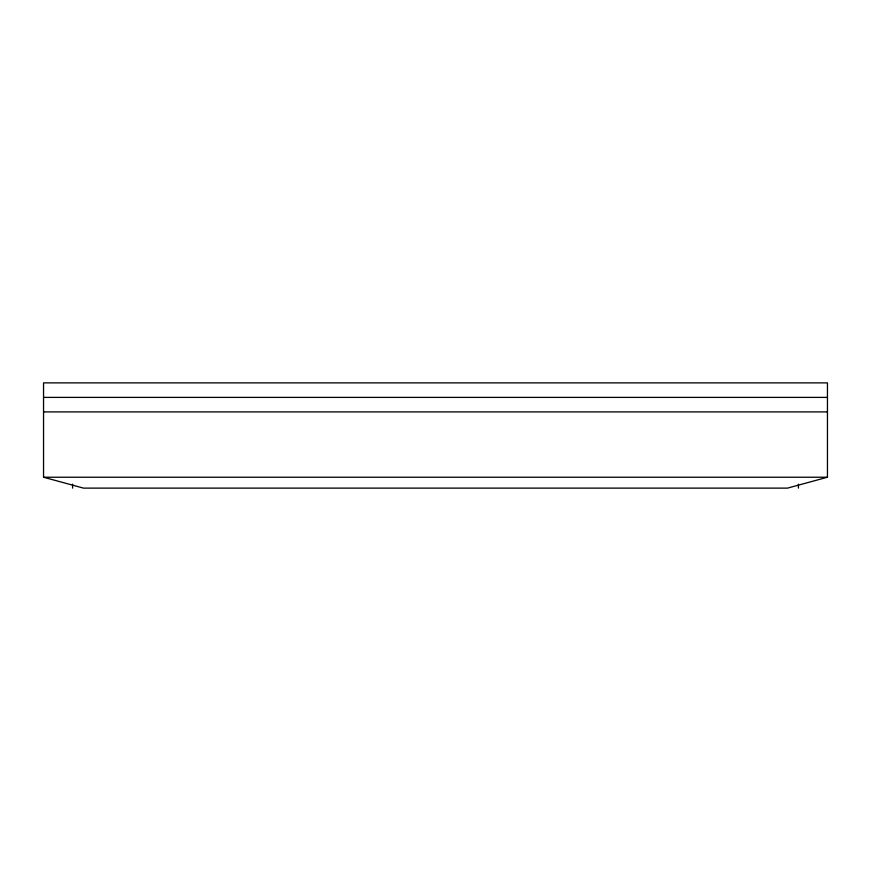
<?xml version="1.0" encoding="UTF-8"?>
<svg xmlns="http://www.w3.org/2000/svg" width="871" height="871" viewBox="0 0 871 871"><rect width="100%" height="100%" fill="white"/><g stroke="black" fill="none" stroke-linecap="round" stroke-linejoin="round"><path stroke-width="1.31" d="M827.45 477.232L787.526 488.119L83.474 488.119L43.55 477.232L43.55 382.881L827.45 382.881L827.45 477.232L43.55 477.232M43.55 397.394L827.45 397.394M43.55 411.907L827.45 411.907M798.413 484.167L798.413 488.119M72.587 484.167L72.587 488.119"/></g></svg>
